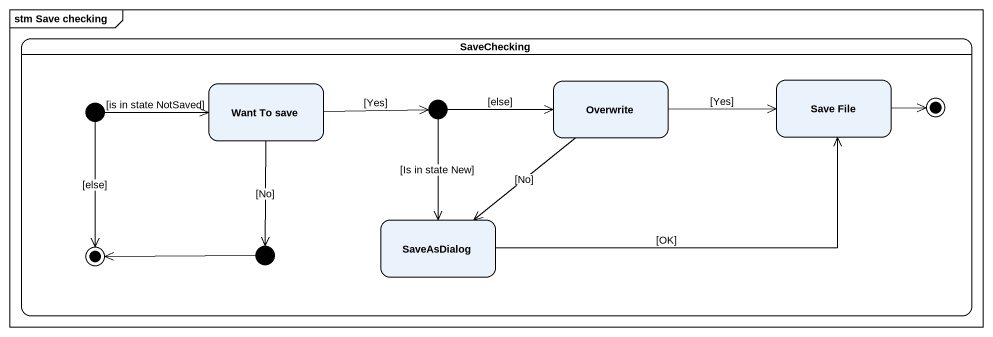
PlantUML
@startuml
mainframe stm Save checking
hide empty description
state SaveChecking {
  state initial1 <<start>>
  state "Want To save" as Want_To_save
  state junction1 <<choice>>
  state Overwrite
  state "Save File" as Save_File
  state final1 <<end>>
  state SaveAsDialog
  state final2 <<end>>
  state junction2 <<choice>>
}
initial1 -right-> Want_To_save : [is in state NotSaved]
initial1 --> final2 : [else]
Want_To_save -right-> junction1 : [Yes]
Want_To_save --> junction2 : [No]
junction1 -right-> Overwrite : [else]
junction1 --> SaveAsDialog : [Is in state New]
Overwrite -right-> Save_File : [Yes]
Overwrite --> SaveAsDialog : [No]
Save_File -right-> final1
SaveAsDialog -right-> Save_File : [OK]
junction2 -left-> final2
@enduml
